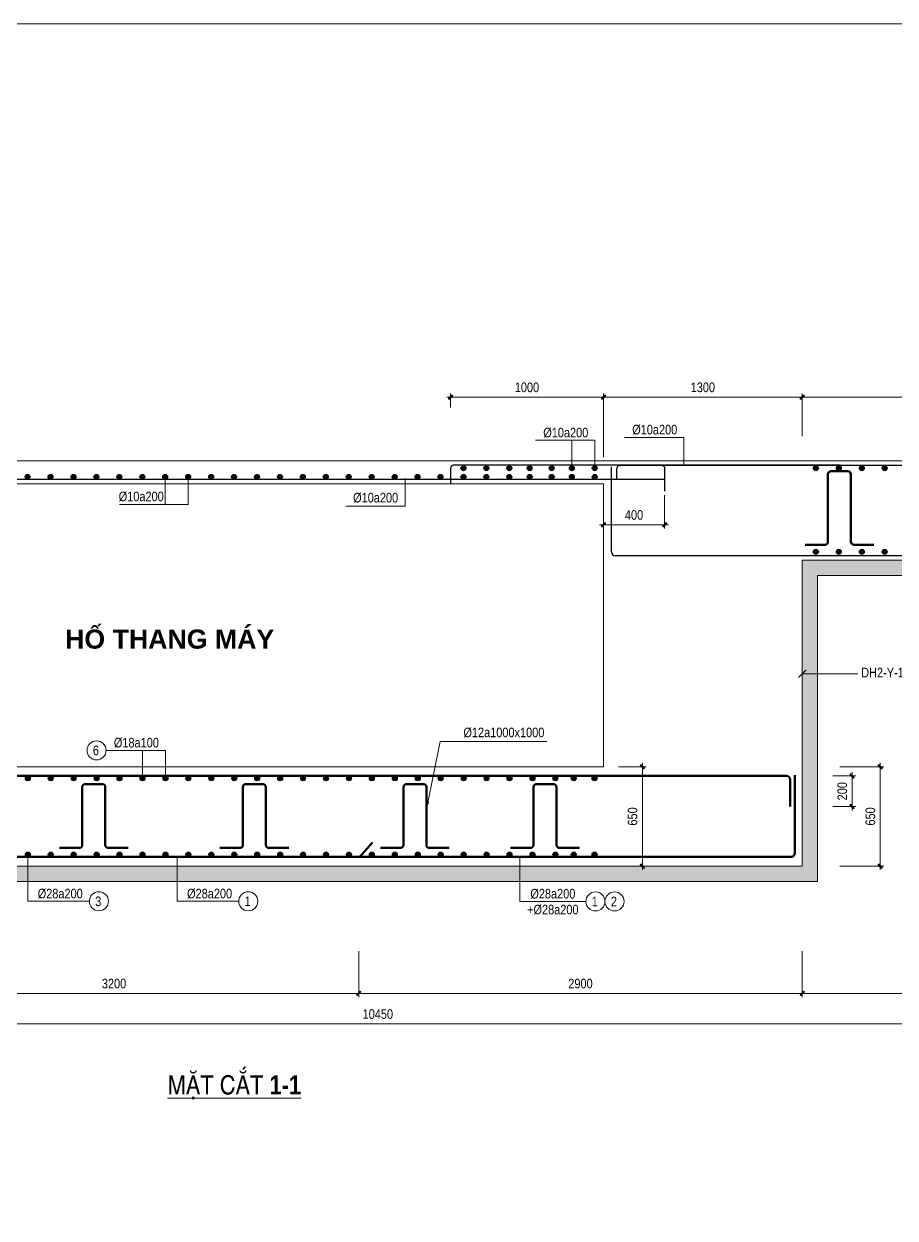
# Model space of a CAD drawing. Header units: millimetres. Extents: x 2356525 to 2927188, y -665534 to -417818.
# Drawn here: x 2584242 to 2589939, y -577080 to -569270 of the extents above; entities that cross this region are included whole.
import ezdxf
from ezdxf.enums import TextEntityAlignment as Align

# ---------------------------------------------------------------- set-up
doc = ezdxf.new("R2010")
doc.units = ezdxf.units.MM
doc.header["$LTSCALE"] = 200
doc.header["$MEASUREMENT"] = 0
doc.linetypes.add('HIDDEN', pattern=[0.375, 0.25, -0.125])
doc.layers.get('0').update_dxf_attribs({"lineweight": 9})
doc.layers.get('Defpoints').update_dxf_attribs({"color": 10, "lineweight": 0})
for name, color, linetype, lineweight in [('CTHEP', 50, 'Continuous', 50), ('DBAO', 90, 'Continuous', 13), ('DGIONG', 130, 'Continuous', 13), ('DMo', 9, 'HIDDEN', 9), ('HATCH', 154, 'Continuous', 9), ('KTH', 154, 'Continuous', 9), ('Start Thepsan lop duoi', 6, 'Continuous', 30), ('STICK', 1, 'Continuous', 9), ('TEXT', 7, 'Continuous', 15)]:
    doc.layers.add(name, color=color, linetype=linetype, lineweight=lineweight)
doc.styles.add('Arial - Bold', font='arialbd.ttf')
doc.styles.add('Star-HelCon', font='')
doc.styles.add('TTP-HelCon', font='')
doc.styles.add('VN', font='')
doc.styles.get('Star-HelCon').set_extended_font_data('VNI-Helve-Condense')
doc.styles.get('TTP-HelCon').set_extended_font_data('VNI-Helve-Condense')
doc.styles.get('VN').set_extended_font_data('VNI-Helve-Condense', bold=True)
doc.dimstyles.new('TTP-100', dxfattribs={"dimscale": 100, "dimtxt": 2.5, "dimasz": 1, "dimexe": 1, "dimexo": 0, "dimgap": 0.09, "dimtad": 0, "dimdec": 4, "dimrnd": 1, "dimdsep": 46, "dimtxsty": 'TTP-HelCon', "dimblk": 'Stick', "dimcen": 0.09, "dimdle": 1.5, "dimclrd": 256, "dimclre": 256, "dimclrt": 7, "dimadec": 0, "dimazin": 0, "dimtfac": 1, "dimtdec": 4, "dimtix": 1, "dimtmove": 0, "dimatfit": 3, "dimfxl": 1, "dimtvp": 1, "dimtolj": 1, "dimtzin": 0, "dimlwd": -1, "dimlwe": -1, "dimarcsym": 1})
doc.dimstyles.new('TTP-25', dxfattribs={"dimscale": 25, "dimtxt": 2.5, "dimasz": 1, "dimexe": 1, "dimexo": 1, "dimgap": 0.09, "dimtad": 0, "dimdec": 4, "dimrnd": 1, "dimzin": 9, "dimdsep": 46, "dimtxsty": 'TTP-HelCon', "dimblk": 'Stick', "dimcen": 0.09, "dimdle": 1.5, "dimclrd": 256, "dimclre": 256, "dimclrt": 7, "dimadec": 0, "dimazin": 0, "dimtfac": 1, "dimtdec": 4, "dimtmove": 0, "dimatfit": 3, "dimldrblk": 'ARCHTICK', "dimfxl": 1, "dimtvp": 1, "dimtolj": 1, "dimtzin": 0, "dimarcsym": 0})

# ---------------------------------------------------------------- blocks, each defined once
blk = doc.blocks.new('Stick')
at = {"layer": 'STICK'}
h = blk.add_hatch(color=256, dxfattribs=at)
edge = h.paths.add_edge_path()
edge.add_line((0.3, 0.5), (-0.5, -0.3))
edge.add_arc((-0.4, -0.4), 0.141, 135, 315)
edge.add_line((-0.3, -0.5), (0.5, 0.3))
edge.add_arc((0.4, 0.4), 0.141, 315, 495)
blk.add_line((1, 0), (-1, 0), dxfattribs=at)
blk.add_lwpolyline([(0.3, 0.5), (-0.5, -0.3, 1), (-0.3, -0.5), (0.5, 0.3, 1), (0.3, 0.5, 1)], format="xyb", dxfattribs=at)
blk = doc.blocks.new('*D748')
at = {"layer": 'Defpoints', "color": 0, "transparency": 16777216}
for p in [(7100.3, 966.9), (6100.2, 874.4), (7100.3, 550)]:
    blk.add_point(p, dxfattribs=at)
at = {"layer": 'KTH', "lineweight": -2, "transparency": 16777216}
for p, q in [((6100.2, 899.4), (6100.2, 991.9)), ((6125.2, 966.9), (7075.3, 966.9)), ((7100.3, 575), (7100.3, 991.9))]:
    blk.add_line(p, q, dxfattribs=at)
at = {"layer": 'KTH', "lineweight": -2, "transparency": 16777216, "xscale": 25, "yscale": 25, "zscale": 25, "rotation": 180}
blk.add_blockref('Stick', (6100.2, 966.9), dxfattribs=at)
at = {"layer": 'KTH', "lineweight": -2, "transparency": 16777216, "xscale": 25, "yscale": 25, "zscale": 25}
blk.add_blockref('Stick', (7100.3, 966.9), dxfattribs=at)
at = {"layer": 'KTH', "color": 7, "transparency": 16777216, "insert": (6600.2, 1030.8), "char_height": 62.5, "attachment_point": 5, "style": 'TTP-HelCon'}
blk.add_mtext('\\A1;1000', dxfattribs=at)
blk = doc.blocks.new('_ArchTick')
at = {"color": 0, "linetype": 'ByBlock', "const_width": 0.15}
blk.add_lwpolyline([(-0.5, -0.5), (0.5, 0.5)], dxfattribs=at)
blk = doc.blocks.new('*D749')
at = {"layer": 'Defpoints', "color": 0, "transparency": 16777216}
for p in [(400, -2509), (10850, -2509), (10850, -3131.5)]:
    blk.add_point(p, dxfattribs=at)
at = {"layer": 'KTH', "lineweight": -2, "transparency": 16777216}
for p, q in [((400, -2534), (400, -3156.5)), ((10850, -2534), (10850, -3156.5)), ((425, -3131.5), (10825, -3131.5))]:
    blk.add_line(p, q, dxfattribs=at)
at = {"layer": 'KTH', "lineweight": -2, "transparency": 16777216, "xscale": 25, "yscale": 25, "zscale": 25, "rotation": 180}
blk.add_blockref('Stick', (400, -3131.5), dxfattribs=at)
at = {"layer": 'KTH', "lineweight": -2, "transparency": 16777216, "xscale": 25, "yscale": 25, "zscale": 25}
blk.add_blockref('Stick', (10850, -3131.5), dxfattribs=at)
at = {"layer": 'KTH', "color": 7, "transparency": 16777216, "insert": (5625, -3067.7), "char_height": 62.5, "attachment_point": 5, "style": 'TTP-HelCon'}
blk.add_mtext('\\A1;10450', dxfattribs=at)
blk = doc.blocks.new('*D750')
at = {"layer": 'Defpoints', "color": 0, "transparency": 16777216}
for p in [(7172.8, -1450.1), (7354.8, -1450.1), (7172.8, -2100.1)]:
    blk.add_point(p, dxfattribs=at)
at = {"layer": 'KTH', "lineweight": -2, "transparency": 16777216}
for p, q in [((7197.8, -1450.1), (7379.8, -1450.1)), ((7354.8, -2075.1), (7354.8, -1475.1)), ((7197.8, -2100.1), (7379.8, -2100.1))]:
    blk.add_line(p, q, dxfattribs=at)
at = {"layer": 'KTH', "lineweight": -2, "transparency": 16777216, "xscale": 25, "yscale": 25, "zscale": 25}
for p, rotation in [((7354.8, -1450.1), 90), ((7354.8, -2100.1), 270)]:
    blk.add_blockref('Stick', p, dxfattribs=dict(at, rotation=rotation))
at = {"layer": 'KTH', "color": 7, "transparency": 16777216, "insert": (7291, -1775.1), "char_height": 62.5, "attachment_point": 5, "rotation": 90, "style": 'TTP-HelCon'}
blk.add_mtext('\\A1;650', dxfattribs=at)
blk = doc.blocks.new('*D757')
at = {"layer": 'Defpoints', "color": 0, "transparency": 16777216}
for p in [(7100.3, 399.9), (7500.3, 351.3), (7500.3, 132.3)]:
    blk.add_point(p, dxfattribs=at)
at = {"layer": 'KTH', "lineweight": -2, "transparency": 16777216}
for p, q in [((7100.3, 374.9), (7100.3, 107.3)), ((7500.3, 326.3), (7500.3, 107.3)), ((7125.3, 132.3), (7475.3, 132.3))]:
    blk.add_line(p, q, dxfattribs=at)
at = {"layer": 'KTH', "lineweight": -2, "transparency": 16777216, "xscale": 25, "yscale": 25, "zscale": 25, "rotation": 180}
blk.add_blockref('Stick', (7100.3, 132.3), dxfattribs=at)
at = {"layer": 'KTH', "lineweight": -2, "transparency": 16777216, "xscale": 25, "yscale": 25, "zscale": 25}
blk.add_blockref('Stick', (7500.3, 132.3), dxfattribs=at)
at = {"layer": 'KTH', "color": 7, "transparency": 16777216, "insert": (7300.3, 196.2), "char_height": 62.5, "attachment_point": 5, "style": 'TTP-HelCon'}
blk.add_mtext('\\A1;400', dxfattribs=at)
blk = doc.blocks.new('*D761')
at = {"layer": 'Defpoints', "color": 0, "transparency": 16777216}
for p in [(5500.2, -2631.9), (8400.3, -2631.9), (5500.2, -2932)]:
    blk.add_point(p, dxfattribs=at)
at = {"layer": 'KTH', "lineweight": -2, "transparency": 16777216}
for p, q in [((5500.2, -2656.9), (5500.2, -2957)), ((8400.3, -2656.9), (8400.3, -2957)), ((8375.3, -2932), (5525.2, -2932))]:
    blk.add_line(p, q, dxfattribs=at)
at = {"layer": 'KTH', "lineweight": -2, "transparency": 16777216, "xscale": 25, "yscale": 25, "zscale": 25, "rotation": 180}
blk.add_blockref('Stick', (5500.2, -2932), dxfattribs=at)
at = {"layer": 'KTH', "lineweight": -2, "transparency": 16777216, "xscale": 25, "yscale": 25, "zscale": 25}
blk.add_blockref('Stick', (8400.3, -2932), dxfattribs=at)
at = {"layer": 'KTH', "color": 7, "transparency": 16777216, "insert": (6950.2, -2868.2), "char_height": 62.5, "attachment_point": 5, "style": 'TTP-HelCon'}
blk.add_mtext('\\A1;2900', dxfattribs=at)
blk = doc.blocks.new('*D762')
at = {"layer": 'Defpoints', "color": 0, "transparency": 16777216}
for p in [(2300, -2631.9), (5500.2, -2631.9), (5500.2, -2932)]:
    blk.add_point(p, dxfattribs=at)
at = {"layer": 'KTH', "lineweight": -2, "transparency": 16777216}
for p, q in [((2300, -2656.9), (2300, -2957)), ((5500.2, -2656.9), (5500.2, -2957)), ((2325, -2932), (5475.2, -2932))]:
    blk.add_line(p, q, dxfattribs=at)
at = {"layer": 'KTH', "lineweight": -2, "transparency": 16777216, "xscale": 25, "yscale": 25, "zscale": 25, "rotation": 180}
blk.add_blockref('Stick', (2300, -2932), dxfattribs=at)
at = {"layer": 'KTH', "lineweight": -2, "transparency": 16777216, "xscale": 25, "yscale": 25, "zscale": 25}
blk.add_blockref('Stick', (5500.2, -2932), dxfattribs=at)
at = {"layer": 'KTH', "color": 7, "transparency": 16777216, "insert": (3900.1, -2868.2), "char_height": 62.5, "attachment_point": 5, "style": 'TTP-HelCon'}
blk.add_mtext('\\A1;3200', dxfattribs=at)
blk = doc.blocks.new('*D763')
at = {"layer": 'Defpoints', "color": 0, "transparency": 16777216}
for p in [(8575.8, -1510.1), (8726.1, -1510.1), (8575.8, -1710.1)]:
    blk.add_point(p, dxfattribs=at)
at = {"layer": 'KTH', "lineweight": -2, "transparency": 16777216}
for p, q in [((8600.8, -1510.1), (8751.1, -1510.1)), ((8726.1, -1685.1), (8726.1, -1535.1)), ((8600.8, -1710.1), (8751.1, -1710.1))]:
    blk.add_line(p, q, dxfattribs=at)
at = {"layer": 'KTH', "lineweight": -2, "transparency": 16777216, "xscale": 25, "yscale": 25, "zscale": 25}
for p, rotation in [((8726.1, -1510.1), 90), ((8726.1, -1710.1), 270)]:
    blk.add_blockref('Stick', p, dxfattribs=dict(at, rotation=rotation))
at = {"layer": 'KTH', "color": 7, "transparency": 16777216, "insert": (8662.3, -1610.1), "char_height": 62.5, "attachment_point": 5, "rotation": 90, "style": 'TTP-HelCon'}
blk.add_mtext('\\A1;200', dxfattribs=at)
blk = doc.blocks.new('*D764')
at = {"layer": 'Defpoints', "color": 0, "transparency": 16777216}
for p in [(10849.9, 966.9), (8400.2, 874.4), (10849.9, 874.5)]:
    blk.add_point(p, dxfattribs=at)
at = {"layer": 'KTH', "lineweight": -2, "transparency": 16777216}
for p, q in [((8400.2, 899.4), (8400.2, 991.9)), ((8425.2, 966.9), (10824.9, 966.9)), ((10849.9, 899.5), (10849.9, 991.9))]:
    blk.add_line(p, q, dxfattribs=at)
at = {"layer": 'KTH', "lineweight": -2, "transparency": 16777216, "xscale": 25, "yscale": 25, "zscale": 25, "rotation": 180}
blk.add_blockref('Stick', (8400.2, 966.9), dxfattribs=at)
at = {"layer": 'KTH', "lineweight": -2, "transparency": 16777216, "xscale": 25, "yscale": 25, "zscale": 25}
blk.add_blockref('Stick', (10849.9, 966.9), dxfattribs=at)
at = {"layer": 'KTH', "color": 7, "transparency": 16777216, "insert": (9625, 1030.8), "char_height": 62.5, "attachment_point": 5, "style": 'TTP-HelCon'}
blk.add_mtext('\\A1;2450', dxfattribs=at)
blk = doc.blocks.new('*D765')
at = {"layer": 'Defpoints', "color": 0, "transparency": 16777216}
for p in [(8400.3, -2631.9), (10150.3, -2631.9), (10150.3, -2932)]:
    blk.add_point(p, dxfattribs=at)
at = {"layer": 'KTH', "lineweight": -2, "transparency": 16777216}
for p, q in [((8400.3, -2656.9), (8400.3, -2957)), ((10150.3, -2656.9), (10150.3, -2957)), ((8425.3, -2932), (10125.3, -2932))]:
    blk.add_line(p, q, dxfattribs=at)
at = {"layer": 'KTH', "lineweight": -2, "transparency": 16777216, "xscale": 25, "yscale": 25, "zscale": 25, "rotation": 180}
blk.add_blockref('Stick', (8400.3, -2932), dxfattribs=at)
at = {"layer": 'KTH', "lineweight": -2, "transparency": 16777216, "xscale": 25, "yscale": 25, "zscale": 25}
blk.add_blockref('Stick', (10150.3, -2932), dxfattribs=at)
at = {"layer": 'KTH', "color": 7, "transparency": 16777216, "insert": (9275.3, -2868.2), "char_height": 62.5, "attachment_point": 5, "style": 'TTP-HelCon'}
blk.add_mtext('\\A1;1750', dxfattribs=at)
blk = doc.blocks.new('*D768')
at = {"layer": 'Defpoints', "color": 0, "transparency": 16777216}
for p in [(8620.5, -1450.1), (8620.5, -2100.1), (8909.8, -2100.1)]:
    blk.add_point(p, dxfattribs=at)
at = {"layer": 'KTH', "lineweight": -2, "transparency": 16777216}
for p, q in [((8645.5, -1450.1), (8934.8, -1450.1)), ((8909.8, -1475.1), (8909.8, -2075.1)), ((8645.5, -2100.1), (8934.8, -2100.1))]:
    blk.add_line(p, q, dxfattribs=at)
at = {"layer": 'KTH', "lineweight": -2, "transparency": 16777216, "xscale": 25, "yscale": 25, "zscale": 25}
for p, rotation in [((8909.8, -1450.1), 90), ((8909.8, -2100.1), 270)]:
    blk.add_blockref('Stick', p, dxfattribs=dict(at, rotation=rotation))
at = {"layer": 'KTH', "color": 7, "transparency": 16777216, "insert": (8845.9, -1775.1), "char_height": 62.5, "attachment_point": 5, "rotation": 90, "style": 'TTP-HelCon'}
blk.add_mtext('\\A1;650', dxfattribs=at)
blk = doc.blocks.new('*D769')
at = {"layer": 'Defpoints', "color": 0, "transparency": 16777216}
for p in [(8400.3, 966.9), (8400.3, 686.4), (7100.3, 550)]:
    blk.add_point(p, dxfattribs=at)
at = {"layer": 'KTH', "lineweight": -2, "transparency": 16777216}
for p, q in [((7100.3, 575), (7100.3, 991.9)), ((7125.3, 966.9), (8375.3, 966.9)), ((8400.3, 711.4), (8400.3, 991.9))]:
    blk.add_line(p, q, dxfattribs=at)
at = {"layer": 'KTH', "lineweight": -2, "transparency": 16777216, "xscale": 25, "yscale": 25, "zscale": 25, "rotation": 180}
blk.add_blockref('Stick', (7100.3, 966.9), dxfattribs=at)
at = {"layer": 'KTH', "lineweight": -2, "transparency": 16777216, "xscale": 25, "yscale": 25, "zscale": 25}
blk.add_blockref('Stick', (8400.3, 966.9), dxfattribs=at)
at = {"layer": 'KTH', "color": 7, "transparency": 16777216, "insert": (7750.3, 1030.8), "char_height": 62.5, "attachment_point": 5, "style": 'TTP-HelCon'}
blk.add_mtext('\\A1;1300', dxfattribs=at)
blk = doc.blocks.new('sdfsf')
at = {"layer": 'HATCH'}
h = blk.add_hatch(dxfattribs=at)
h.set_pattern_fill('AR-CONC', color=256, scale=25, style=0)
h.set_pattern_definition([(50, (-2580771.16, 571818.45), (179.315046, -15.688034), [18.75, -206.25]), (355, (-2580771.16, 571818.45), (-34.687833, 188.048033), [15, -165]), (100.4514, (-2580756.21, 571817.14), (144.627345, 172.359886), [15.935047, -175.285528]), (46.1842, (-2580771.16, 571868.45), (266.810262, -41.379754), [28.125, -309.375]), (96.6356, (-2580748.92, 571865), (233.665676, 243.529468), [23.902572, -262.92825]), (351.1842, (-2580771.16, 571868.45), (233.665486, 243.52965), [22.5, -247.5]), (21, (-2580746.16, 571855.95), (149.226763, -100.654723), [18.75, -206.25]), (326, (-2580746.16, 571855.95), (60.828833, 181.287511), [15, -165]), (71.4514, (-2580733.72, 571847.56), (210.055657, 80.632624), [15.935047, -175.285528]), (37.5, (-2580771.156, 571818.45), (3.0399638, 83.2234635), [0, -163, 0, -167.5, 0, -165.625]), (7.5, (-2580771.16, 571818.45), (65.7673844, 98.602928), [0, -95.5, 0, -159.25, 0, -63.125]), (327.5, (-2580826.906, 571818.45), (133.455609, -5.638718), [0, -62.5, 0, -195, 0, -258.75]), (317.5, (-2580851.91, 571818.45), (145.7965423, 25.0262456), [0, -81.25, 0, -129.5, 0, -183.75])])
h.paths.add_polyline_path([(0, -100.00041), (-828.10708, -100.00042), (-3000, -100.00035), (-3000, -0.00004), (-4121.23398, -0.00006), (-4121.23401, -100.00006), (-3100, -100.00005), (-3100, -200.00005), (-100, -200), (-100.12942, -2200.05537), (399.96076, -2200.02667), (399.95801, -2100.05537), (0, -2100.05537)])
h.paths.add_polyline_path([(2213.12694, -2100.05537), (699.95801, -2100.05537), (699.96076, -2200.00946), (2213.12694, -2199.92264)])
h.paths.add_polyline_path([(699.95801, -2100.05537), (399.95801, -2100.05537), (399.96076, -2200.02667), (699.96076, -2200.00946)])
h.paths.add_polyline_path([(3336.17807, -2100.05537), (2213.12694, -2100.05537), (2213.12694, -2199.92264), (3336.17807, -2199.8582)])
h.paths.add_polyline_path([(4313.07553, -2100.05537), (3336.17807, -2100.05537), (3336.17807, -2199.8582), (4313.07553, -2199.80215)])
h.paths.add_polyline_path([(6552.91136, -2100.05537), (4313.07553, -2100.05537), (4313.07553, -2199.80215), (6552.91136, -2199.67363)])
h.paths.add_polyline_path([(8500.27342, -200.00127), (9478.13738, -200.00126), (9478.13738, -100.00107), (8400.27342, -100.00127), (8400.27342, -2100.05537), (6552.91136, -2100.05537), (6552.91136, -2199.67363), (8500.39389, -2199.56188)])
h.paths.add_polyline_path([(10155.15599, -100.00094), (9478.13738, -100.00107), (9478.13738, -200.00126), (10050.27342, -200.00125), (10050.27342, -1449.97464), (10849.94652, -1449.97464), (10849.94429, -1349.97464), (10150.27342, -1349.97464)])
h.paths.add_polyline_path([(10949.91642, -100.00124), (11690.77343, -100.00123), (11910.03832, -100.00175), (11910.03855, -0.00061), (10850.27322, -0.00081), (10850.27342, -1349.97464), (10849.94429, -1349.97464), (10849.94652, -1449.97464), (10950.31101, -1449.97464)])
at = {"layer": 'Start Thepsan lop duoi'}
h = blk.add_hatch(color=256, dxfattribs=at)
h.dxf.hatch_style = 1
h.paths.add_polyline_path([(6200.68947, 501.88268, 1), (6168.85467, 501.88268, 1)])
h = blk.add_hatch(color=256, dxfattribs=at)
h.dxf.hatch_style = 1
h.paths.add_polyline_path([(6350.68947, 501.88268, 1), (6318.85467, 501.88268, 1)])
h = blk.add_hatch(color=256, dxfattribs=at)
h.dxf.hatch_style = 1
h.paths.add_polyline_path([(6500.68947, 501.88268, 1), (6468.85467, 501.88268, 1)])
h = blk.add_hatch(color=256, dxfattribs=at)
h.dxf.hatch_style = 1
h.paths.add_polyline_path([(6634.14872, 501.88268, 1), (6602.31392, 501.88268, 1)])
h = blk.add_hatch(color=256, dxfattribs=at)
h.dxf.hatch_style = 1
h.paths.add_polyline_path([(6777.94904, 501.88268, 1), (6746.11424, 501.88268, 1)])
h = blk.add_hatch(color=256, dxfattribs=at)
h.dxf.hatch_style = 1
h.paths.add_polyline_path([(6909.33347, 501.88268, 1), (6877.49867, 501.88268, 1)])
h = blk.add_hatch(color=256, dxfattribs=at)
h.dxf.hatch_style = 1
h.paths.add_polyline_path([(7059.33347, 501.88268, 1), (7027.49867, 501.88268, 1)])
h = blk.add_hatch(color=256, dxfattribs=at)
h.dxf.hatch_style = 1
h.paths.add_polyline_path([(8505.51597, 501.88268, 1), (8473.68117, 501.88268, 1)])
h = blk.add_hatch(color=256, dxfattribs=at)
h.dxf.hatch_style = 1
h.paths.add_polyline_path([(8655.51597, 501.88268, 1), (8623.68117, 501.88268, 1)])
h = blk.add_hatch(color=256, dxfattribs=at)
h.dxf.hatch_style = 1
h.paths.add_polyline_path([(8805.51597, 501.88268, 1), (8773.68117, 501.88268, 1)])
h = blk.add_hatch(color=256, dxfattribs=at)
h.dxf.hatch_style = 1
h.paths.add_polyline_path([(8955.51597, 501.88268, 1), (8923.68117, 501.88268, 1)])
h = blk.add_hatch(color=256, dxfattribs=at)
h.dxf.hatch_style = 1
h.paths.add_polyline_path([(3350.68947, 445.86432, 1), (3318.85467, 445.86432, 1)])
h = blk.add_hatch(color=256, dxfattribs=at)
h.dxf.hatch_style = 1
h.paths.add_polyline_path([(3500.68947, 445.86432, 1), (3468.85467, 445.86432, 1)])
h = blk.add_hatch(color=256, dxfattribs=at)
h.dxf.hatch_style = 1
h.paths.add_polyline_path([(3650.68947, 445.86432, 1), (3618.85467, 445.86432, 1)])
h = blk.add_hatch(color=256, dxfattribs=at)
h.dxf.hatch_style = 1
h.paths.add_polyline_path([(3800.68947, 445.86432, 1), (3768.85467, 445.86432, 1)])
h = blk.add_hatch(color=256, dxfattribs=at)
h.dxf.hatch_style = 1
h.paths.add_polyline_path([(3950.68947, 445.86432, 1), (3918.85467, 445.86432, 1)])
h = blk.add_hatch(color=256, dxfattribs=at)
h.dxf.hatch_style = 1
h.paths.add_polyline_path([(4100.68947, 445.86432, 1), (4068.85467, 445.86432, 1)])
h = blk.add_hatch(color=256, dxfattribs=at)
h.dxf.hatch_style = 1
h.paths.add_polyline_path([(4250.68947, 445.86432, 1), (4218.85467, 445.86432, 1)])
h = blk.add_hatch(color=256, dxfattribs=at)
h.dxf.hatch_style = 1
h.paths.add_polyline_path([(4400.68947, 445.86432, 1), (4368.85467, 445.86432, 1)])
h = blk.add_hatch(color=256, dxfattribs=at)
h.dxf.hatch_style = 1
h.paths.add_polyline_path([(4550.68947, 445.86432, 1), (4518.85467, 445.86432, 1)])
h = blk.add_hatch(color=256, dxfattribs=at)
h.dxf.hatch_style = 1
h.paths.add_polyline_path([(4700.68947, 445.86432, 1), (4668.85467, 445.86432, 1)])
h = blk.add_hatch(color=256, dxfattribs=at)
h.dxf.hatch_style = 1
h.paths.add_polyline_path([(4850.68947, 445.86432, 1), (4818.85467, 445.86432, 1)])
h = blk.add_hatch(color=256, dxfattribs=at)
h.dxf.hatch_style = 1
h.paths.add_polyline_path([(5000.68947, 445.86432, 1), (4968.85467, 445.86432, 1)])
h = blk.add_hatch(color=256, dxfattribs=at)
h.dxf.hatch_style = 1
h.paths.add_polyline_path([(5150.68947, 445.86432, 1), (5118.85467, 445.86432, 1)])
h = blk.add_hatch(color=256, dxfattribs=at)
h.dxf.hatch_style = 1
h.paths.add_polyline_path([(5300.68947, 445.86432, 1), (5268.85467, 445.86432, 1)])
h = blk.add_hatch(color=256, dxfattribs=at)
h.dxf.hatch_style = 1
h.paths.add_polyline_path([(5450.68947, 445.86432, 1), (5418.85467, 445.86432, 1)])
h = blk.add_hatch(color=256, dxfattribs=at)
h.dxf.hatch_style = 1
h.paths.add_polyline_path([(5600.68947, 445.86432, 1), (5568.85467, 445.86432, 1)])
h = blk.add_hatch(color=256, dxfattribs=at)
h.dxf.hatch_style = 1
h.paths.add_polyline_path([(5750.68947, 445.86432, 1), (5718.85467, 445.86432, 1)])
h = blk.add_hatch(color=256, dxfattribs=at)
h.dxf.hatch_style = 1
h.paths.add_polyline_path([(5900.68947, 445.86432, 1), (5868.85467, 445.86432, 1)])
h = blk.add_hatch(color=256, dxfattribs=at)
h.dxf.hatch_style = 1
h.paths.add_polyline_path([(6050.68947, 445.86432, 1), (6018.85467, 445.86432, 1)])
h = blk.add_hatch(color=256, dxfattribs=at)
h.dxf.hatch_style = 1
h.paths.add_polyline_path([(6200.68947, 445.86432, 1), (6168.85467, 445.86432, 1)])
h = blk.add_hatch(color=256, dxfattribs=at)
h.dxf.hatch_style = 1
h.paths.add_polyline_path([(6350.68947, 445.86432, 1), (6318.85467, 445.86432, 1)])
h = blk.add_hatch(color=256, dxfattribs=at)
h.dxf.hatch_style = 1
h.paths.add_polyline_path([(6500.68947, 445.86432, 1), (6468.85467, 445.86432, 1)])
h = blk.add_hatch(color=256, dxfattribs=at)
h.dxf.hatch_style = 1
h.paths.add_polyline_path([(6634.14872, 445.86432, 1), (6602.31392, 445.86432, 1)])
h = blk.add_hatch(color=256, dxfattribs=at)
h.dxf.hatch_style = 1
h.paths.add_polyline_path([(6777.94904, 445.86432, 1), (6746.11424, 445.86432, 1)])
h = blk.add_hatch(color=256, dxfattribs=at)
h.dxf.hatch_style = 1
h.paths.add_polyline_path([(6909.33347, 445.86432, 1), (6877.49867, 445.86432, 1)])
h = blk.add_hatch(color=256, dxfattribs=at)
h.dxf.hatch_style = 1
h.paths.add_polyline_path([(7059.33347, 445.86432, 1), (7027.49867, 445.86432, 1)])
h = blk.add_hatch(color=256, dxfattribs=at)
h.dxf.hatch_style = 1
h.paths.add_polyline_path([(8505.51597, -44.28554, 1), (8473.68117, -44.28554, 1)])
h = blk.add_hatch(color=256, dxfattribs=at)
h.dxf.hatch_style = 1
h.paths.add_polyline_path([(8655.51597, -44.28554, 1), (8623.68117, -44.28554, 1)])
h = blk.add_hatch(color=256, dxfattribs=at)
h.dxf.hatch_style = 1
h.paths.add_polyline_path([(8805.51597, -44.28554, 1), (8773.68117, -44.28554, 1)])
h = blk.add_hatch(color=256, dxfattribs=at)
h.dxf.hatch_style = 1
h.paths.add_polyline_path([(8955.51597, -44.28554, 1), (8923.68117, -44.28554, 1)])
h = blk.add_hatch(color=256, dxfattribs=at)
h.dxf.hatch_style = 1
h.paths.add_polyline_path([(3352.09547, -1525.97092, 1), (3320.26067, -1525.97092, 1)])
h = blk.add_hatch(color=256, dxfattribs=at)
h.dxf.hatch_style = 1
h.paths.add_polyline_path([(3502.09547, -1525.97092, 1), (3470.26067, -1525.97092, 1)])
h = blk.add_hatch(color=256, dxfattribs=at)
h.dxf.hatch_style = 1
h.paths.add_polyline_path([(3652.09547, -1525.97092, 1), (3620.26067, -1525.97092, 1)])
h = blk.add_hatch(color=256, dxfattribs=at)
h.dxf.hatch_style = 1
h.paths.add_polyline_path([(3802.09547, -1525.97092, 1), (3770.26067, -1525.97092, 1)])
h = blk.add_hatch(color=256, dxfattribs=at)
h.dxf.hatch_style = 1
h.paths.add_polyline_path([(3952.09547, -1525.97092, 1), (3920.26067, -1525.97092, 1)])
h = blk.add_hatch(color=256, dxfattribs=at)
h.dxf.hatch_style = 1
h.paths.add_polyline_path([(4102.09547, -1525.97092, 1), (4070.26067, -1525.97092, 1)])
h = blk.add_hatch(color=256, dxfattribs=at)
h.dxf.hatch_style = 1
h.paths.add_polyline_path([(4252.09547, -1525.97092, 1), (4220.26067, -1525.97092, 1)])
h = blk.add_hatch(color=256, dxfattribs=at)
h.dxf.hatch_style = 1
h.paths.add_polyline_path([(4402.09547, -1525.97092, 1), (4370.26067, -1525.97092, 1)])
h = blk.add_hatch(color=256, dxfattribs=at)
h.dxf.hatch_style = 1
h.paths.add_polyline_path([(4552.09547, -1525.97092, 1), (4520.26067, -1525.97092, 1)])
h = blk.add_hatch(color=256, dxfattribs=at)
h.dxf.hatch_style = 1
h.paths.add_polyline_path([(4702.09547, -1525.97092, 1), (4670.26067, -1525.97092, 1)])
h = blk.add_hatch(color=256, dxfattribs=at)
h.dxf.hatch_style = 1
h.paths.add_polyline_path([(4852.09547, -1525.97092, 1), (4820.26067, -1525.97092, 1)])
h = blk.add_hatch(color=256, dxfattribs=at)
h.dxf.hatch_style = 1
h.paths.add_polyline_path([(5002.09547, -1525.97092, 1), (4970.26067, -1525.97092, 1)])
h = blk.add_hatch(color=256, dxfattribs=at)
h.dxf.hatch_style = 1
h.paths.add_polyline_path([(5152.09547, -1525.97092, 1), (5120.26067, -1525.97092, 1)])
h = blk.add_hatch(color=256, dxfattribs=at)
h.dxf.hatch_style = 1
h.paths.add_polyline_path([(5302.09547, -1525.97092, 1), (5270.26067, -1525.97092, 1)])
h = blk.add_hatch(color=256, dxfattribs=at)
h.dxf.hatch_style = 1
h.paths.add_polyline_path([(5452.09547, -1525.97092, 1), (5420.26067, -1525.97092, 1)])
h = blk.add_hatch(color=256, dxfattribs=at)
h.dxf.hatch_style = 1
h.paths.add_polyline_path([(5602.09547, -1525.97092, 1), (5570.26067, -1525.97092, 1)])
h = blk.add_hatch(color=256, dxfattribs=at)
h.dxf.hatch_style = 1
h.paths.add_polyline_path([(5752.09547, -1525.97092, 1), (5720.26067, -1525.97092, 1)])
h = blk.add_hatch(color=256, dxfattribs=at)
h.dxf.hatch_style = 1
h.paths.add_polyline_path([(5902.09547, -1525.97092, 1), (5870.26067, -1525.97092, 1)])
h = blk.add_hatch(color=256, dxfattribs=at)
h.dxf.hatch_style = 1
h.paths.add_polyline_path([(6052.09547, -1525.97092, 1), (6020.26067, -1525.97092, 1)])
h = blk.add_hatch(color=256, dxfattribs=at)
h.dxf.hatch_style = 1
h.paths.add_polyline_path([(6202.09547, -1525.97092, 1), (6170.26067, -1525.97092, 1)])
h = blk.add_hatch(color=256, dxfattribs=at)
h.dxf.hatch_style = 1
h.paths.add_polyline_path([(6352.09547, -1525.97092, 1), (6320.26067, -1525.97092, 1)])
h = blk.add_hatch(color=256, dxfattribs=at)
h.dxf.hatch_style = 1
h.paths.add_polyline_path([(6502.09547, -1525.97092, 1), (6470.26067, -1525.97092, 1)])
h = blk.add_hatch(color=256, dxfattribs=at)
h.dxf.hatch_style = 1
h.paths.add_polyline_path([(6652.09547, -1525.97092, 1), (6620.26067, -1525.97092, 1)])
h = blk.add_hatch(color=256, dxfattribs=at)
h.dxf.hatch_style = 1
h.paths.add_polyline_path([(6802.09547, -1525.97092, 1), (6770.26067, -1525.97092, 1)])
h = blk.add_hatch(color=256, dxfattribs=at)
h.dxf.hatch_style = 1
h.paths.add_polyline_path([(6922.07249, -1525.97092, 1), (6890.23769, -1525.97092, 1)])
h = blk.add_hatch(color=256, dxfattribs=at)
h.dxf.hatch_style = 1
h.paths.add_polyline_path([(7058.21, -1525.97092, 1), (7026.3752, -1525.97092, 1)])
h = blk.add_hatch(color=256, dxfattribs=at)
h.dxf.hatch_style = 1
h.paths.add_polyline_path([(3352.09547, -2024.13859, 1), (3320.26067, -2024.13859, 1)])
h = blk.add_hatch(color=256, dxfattribs=at)
h.dxf.hatch_style = 1
h.paths.add_polyline_path([(3502.09547, -2024.13859, 1), (3470.26067, -2024.13859, 1)])
h = blk.add_hatch(color=256, dxfattribs=at)
h.dxf.hatch_style = 1
h.paths.add_polyline_path([(3652.09547, -2024.13859, 1), (3620.26067, -2024.13859, 1)])
h = blk.add_hatch(color=256, dxfattribs=at)
h.dxf.hatch_style = 1
h.paths.add_polyline_path([(3802.09547, -2024.13859, 1), (3770.26067, -2024.13859, 1)])
h = blk.add_hatch(color=256, dxfattribs=at)
h.dxf.hatch_style = 1
h.paths.add_polyline_path([(3952.09547, -2024.13859, 1), (3920.26067, -2024.13859, 1)])
h = blk.add_hatch(color=256, dxfattribs=at)
h.dxf.hatch_style = 1
h.paths.add_polyline_path([(4102.09547, -2024.13859, 1), (4070.26067, -2024.13859, 1)])
h = blk.add_hatch(color=256, dxfattribs=at)
h.dxf.hatch_style = 1
h.paths.add_polyline_path([(4252.09547, -2024.13859, 1), (4220.26067, -2024.13859, 1)])
h = blk.add_hatch(color=256, dxfattribs=at)
h.dxf.hatch_style = 1
h.paths.add_polyline_path([(4402.09547, -2024.13859, 1), (4370.26067, -2024.13859, 1)])
h = blk.add_hatch(color=256, dxfattribs=at)
h.dxf.hatch_style = 1
h.paths.add_polyline_path([(4552.09547, -2024.13859, 1), (4520.26067, -2024.13859, 1)])
h = blk.add_hatch(color=256, dxfattribs=at)
h.dxf.hatch_style = 1
h.paths.add_polyline_path([(4702.09547, -2024.13859, 1), (4670.26067, -2024.13859, 1)])
h = blk.add_hatch(color=256, dxfattribs=at)
h.dxf.hatch_style = 1
h.paths.add_polyline_path([(4852.09547, -2024.13859, 1), (4820.26067, -2024.13859, 1)])
h = blk.add_hatch(color=256, dxfattribs=at)
h.dxf.hatch_style = 1
h.paths.add_polyline_path([(5002.09547, -2024.13859, 1), (4970.26067, -2024.13859, 1)])
h = blk.add_hatch(color=256, dxfattribs=at)
h.dxf.hatch_style = 1
h.paths.add_polyline_path([(5152.09547, -2024.13859, 1), (5120.26067, -2024.13859, 1)])
h = blk.add_hatch(color=256, dxfattribs=at)
h.dxf.hatch_style = 1
h.paths.add_polyline_path([(5302.09547, -2024.13859, 1), (5270.26067, -2024.13859, 1)])
h = blk.add_hatch(color=256, dxfattribs=at)
h.dxf.hatch_style = 1
h.paths.add_polyline_path([(5452.09547, -2024.13859, 1), (5420.26067, -2024.13859, 1)])
h = blk.add_hatch(color=256, dxfattribs=at)
h.dxf.hatch_style = 1
h.paths.add_polyline_path([(5602.09547, -2024.13859, 1), (5570.26067, -2024.13859, 1)])
h = blk.add_hatch(color=256, dxfattribs=at)
h.dxf.hatch_style = 1
h.paths.add_polyline_path([(5752.09547, -2024.13859, 1), (5720.26067, -2024.13859, 1)])
h = blk.add_hatch(color=256, dxfattribs=at)
h.dxf.hatch_style = 1
h.paths.add_polyline_path([(5902.09547, -2024.13859, 1), (5870.26067, -2024.13859, 1)])
h = blk.add_hatch(color=256, dxfattribs=at)
h.dxf.hatch_style = 1
h.paths.add_polyline_path([(6052.09547, -2024.13859, 1), (6020.26067, -2024.13859, 1)])
h = blk.add_hatch(color=256, dxfattribs=at)
h.dxf.hatch_style = 1
h.paths.add_polyline_path([(6202.09547, -2024.13859, 1), (6170.26067, -2024.13859, 1)])
h = blk.add_hatch(color=256, dxfattribs=at)
h.dxf.hatch_style = 1
h.paths.add_polyline_path([(6352.09547, -2024.13859, 1), (6320.26067, -2024.13859, 1)])
h = blk.add_hatch(color=256, dxfattribs=at)
h.dxf.hatch_style = 1
h.paths.add_polyline_path([(6502.09547, -2024.13859, 1), (6470.26067, -2024.13859, 1)])
h = blk.add_hatch(color=256, dxfattribs=at)
h.dxf.hatch_style = 1
h.paths.add_polyline_path([(6652.09547, -2024.13859, 1), (6620.26067, -2024.13859, 1)])
h = blk.add_hatch(color=256, dxfattribs=at)
h.dxf.hatch_style = 1
h.paths.add_polyline_path([(6802.09547, -2024.13859, 1), (6770.26067, -2024.13859, 1)])
h = blk.add_hatch(color=256, dxfattribs=at)
h.dxf.hatch_style = 1
h.paths.add_polyline_path([(6922.07249, -2024.13859, 1), (6890.23769, -2024.13859, 1)])
h = blk.add_hatch(color=256, dxfattribs=at)
h.dxf.hatch_style = 1
h.paths.add_polyline_path([(7058.21001, -2024.13859, 1), (7026.37521, -2024.13859, 1)])
at = {"layer": 'CTHEP'}
blk.add_line((5503.46407, -2044.27399), (5590.35022, -1945.08995), dxfattribs=at)
for points in [[(8418.57293, 1.44248), (8548.4036, 1.44248, 0.4142135624), (8568.4036, 21.44248), (8568.4036, 463.15083, -0.4142135624), (8588.4036, 483.15083), (8698.4036, 483.15083, -0.4142135624), (8718.4036, 463.15083), (8718.4036, 21.44248, 0.4142135624), (8738.4036, 1.44248), (8868.22548, 1.44248)], [(3542.85467, -1980.76292), (3672.68534, -1980.76292, 0.4142135624), (3692.68534, -1960.76292), (3692.68534, -1583.18257, -0.4142135624), (3712.68534, -1563.18257), (3822.68534, -1563.18257, -0.4142135624), (3842.68534, -1583.18257), (3842.68534, -1960.76292, 0.4142135624), (3862.68534, -1980.76292), (3992.50722, -1980.76292)], [(4592.85467, -1980.76292), (4722.68534, -1980.76292, 0.4142135624), (4742.68534, -1960.76292), (4742.68534, -1583.18257, -0.4142135624), (4762.68534, -1563.18257), (4872.68534, -1563.18257, -0.4142135624), (4892.68534, -1583.18257), (4892.68534, -1960.76292, 0.4142135624), (4912.68534, -1980.76292), (5042.50722, -1980.76292)], [(5642.85467, -1980.76292), (5772.68534, -1980.76292, 0.4142135624), (5792.68534, -1960.76292), (5792.68534, -1583.18257, -0.4142135624), (5812.68534, -1563.18257), (5922.68534, -1563.18257, -0.4142135624), (5942.68534, -1583.18257), (5942.68534, -1960.76292, 0.4142135624), (5962.68534, -1980.76292), (6092.50722, -1980.76292)], [(6493.14153, -1980.76292), (6622.9722, -1980.76292, 0.4142135624), (6642.9722, -1960.76292), (6642.9722, -1583.18257, -0.4142135624), (6662.9722, -1563.18257), (6772.9722, -1563.18257, -0.4142135624), (6792.9722, -1583.18257), (6792.9722, -1960.76292, 0.4142135624), (6812.9722, -1980.76292), (6942.79408, -1980.76292)]]:
    blk.add_lwpolyline(points, format="xyb", dxfattribs=at)
at = {"layer": 'CTHEP', "ltscale": 1000}
for points in [[(48.98207, -1492.86045), (48.98207, -2015.05599, 0.4142135651), (73.98207, -2040.05599), (8326.32841, -2040.05592, 0.4142135597), (8351.32841, -2015.05592), (8351.32841, -1504.48643)], [(99.99075, -1710.05351), (99.99075, -1535.05351, -0.4142135651), (124.99075, -1510.05351), (8296.72775, -1510.05358, -0.4142135597), (8321.72775, -1535.05358), (8321.72775, -1710.05359)]]:
    blk.add_lwpolyline(points, format="xyb", dxfattribs=at)
at = {"layer": 'CTHEP', "const_width": 12.5}
for points in [[(3778.36464, -2025.01566, 1), (3790.86464, -2025.01566, 1)], [(4378.36464, -2025.01566, 1), (4390.86464, -2025.01566, 1)], [(4828.36464, -2025.01566, 1), (4840.86464, -2025.01566, 1)], [(5278.36464, -2025.01566, 1), (5290.86464, -2025.01566, 1)], [(5878.36464, -2025.01566, 1), (5890.86464, -2025.01566, 1)], [(6478.36464, -2025.01566, 1), (6490.86464, -2025.01566, 1)], [(7034.47917, -2025.01566, 1), (7046.97917, -2025.01566, 1)]]:
    blk.add_lwpolyline(points, format="xyb", close=True, dxfattribs=at)
at = {"layer": 'DBAO'}
for p, q in [((-259.03626, 550.03104), (11910.03985, 550.0244)), ((10155.15599, -100.00094), (8400.27342, -100.00127)), ((8400.27342, -100.00127), (8400.27342, -2100.05537)), ((8500.27342, -200.00127), (10050.27342, -200.00125)), ((8500.39392, -2200.05537), (8500.27342, -200.00127)), ((0, -2100.05537), (8400.27342, -2100.05537)), ((-100.12942, -2200.05537), (8500.39389, -2199.56188)), ((7600.14527, -2200.05537), (8500.39392, -2200.05537))]:
    blk.add_line(p, q, dxfattribs=at)
blk.add_lwpolyline([(700.27475, 399.94649), (700.27475, -1450.05351), (7100.27342, -1450.05351), (7100.27342, 399.94649), (700.27475, 399.94649)], dxfattribs=at)
at = {"layer": 'DGIONG'}
for points in [[(7625.84089, 521.18674), (7625.84089, 704.0413), (7323.51388, 704.0413), (7237.92088, 704.0413)], [(4383.73638, 448.35308), (4383.73638, 265.49852), (4081.40937, 265.49852), (3935.45562, 265.49852)], [(4233.73638, 448.35308), (4233.73638, 265.49852), (3935.45562, 265.49852), (3935.45562, 265.49852)], [(4236.17807, -1525.97092), (4236.17807, -1343.11636), (3933.85106, -1343.11636), (3848.25806, -1343.11636)], [(4086.17807, -1525.97092), (4086.17807, -1343.11636), (3848.25806, -1343.11636), (3848.25806, -1343.11636)], [(3336.17807, -2024.13859), (3336.17808, -2329.93686), (3652.93057, -2329.93685), (3738.52358, -2329.93685)], [(4313.07553, -2040.05595), (4313.07553, -2329.93686), (4629.82803, -2329.93685), (4715.42103, -2329.93685)], [(6552.91136, -2040.05593), (6552.91136, -2330.8139), (6709.69961, -2330.8139), (6985.47727, -2330.8139)]]:
    blk.add_lwpolyline(points, dxfattribs=at)
at = {"layer": 'DGIONG', "elevation": 0}
for points in [[(7044.00159, 501.82033), (7044.00159, 684.67489), (6741.67458, 684.67488), (6656.08158, 684.67488)], [(6894.00159, 501.82033), (6894.00159, 684.67489), (6656.08158, 684.67488), (6656.08158, 684.67488)], [(5803.27958, 437.50104), (5803.27958, 254.64648), (5500.95257, 254.64649), (5415.35957, 254.64649)]]:
    blk.add_lwpolyline(points, dxfattribs=at)
at = {"layer": 'DGIONG'}
for centre in [(3785.75806, -1343.11636), (3801.02358, -2329.93685), (4777.92103, -2329.93685), (7047.97727, -2330.8139), (7172.97727, -2330.8139)]:
    blk.add_circle(centre, 62.5, dxfattribs=at)
at = {"layer": 'Start Thepsan lop duoi'}
for p, q in [((7153.09865, -45.07025), (7153.09865, 510.39599)), ((10155.15599, -70.07025), (7178.09865, -70.07025))]:
    blk.add_line(p, q, dxfattribs=at)
at = {"layer": 'Start Thepsan lop duoi', "elevation": 0}
blk.add_lwpolyline([(8647.7666, 521.2491), (6120.17919, 521.2491, 0.4142135624), (6100.17919, 501.2491), (6100.17919, 401.2491)], format="xyb", dxfattribs=at)
at = {"layer": 'Start Thepsan lop duoi'}
for points in [[(11910.03978, 521.04816), (7210.3086, 521.05925, 0.4142135621), (7185.3086, 496.05925), (7185.3086, 429.94626)], [(7480.27469, 521.30252), (7480.27469, 521.30252, -0.4142135624), (7500.27469, 501.30252), (7500.27469, 351.30252)]]:
    blk.add_lwpolyline(points, format="xyb", dxfattribs=at)
blk.add_lwpolyline([(297.1402, 429.94626), (7500.27469, 429.94626)], dxfattribs=at)
for centre in [(6184.77207, 501.88268), (6334.77207, 501.88268), (6484.77207, 501.88268), (6618.23132, 501.88268), (6762.03164, 501.88268), (6893.41607, 501.88268), (7043.41607, 501.88268), (8489.59857, 501.88268), (8639.59857, 501.88268), (8789.59857, 501.88268), (8939.59857, 501.88268), (3334.77207, 445.86432), (3484.77207, 445.86432), (3634.77207, 445.86432), (3784.77207, 445.86432), (3934.77207, 445.86432), (4084.77207, 445.86432), (4234.77207, 445.86432), (4384.77207, 445.86432), (4534.77207, 445.86432), (4684.77207, 445.86432), (4834.77207, 445.86432), (4984.77207, 445.86432), (5134.77207, 445.86432), (5284.77207, 445.86432), (5434.77207, 445.86432), (5584.77207, 445.86432), (5734.77207, 445.86432), (5884.77207, 445.86432), (6034.77207, 445.86432), (6184.77207, 445.86432), (6334.77207, 445.86432), (6484.77207, 445.86432), (6618.23132, 445.86432), (6762.03164, 445.86432), (6893.41607, 445.86432), (7043.41607, 445.86432), (8489.59857, -44.28554), (8639.59857, -44.28554), (8789.59857, -44.28554), (8939.59857, -44.28554), (3336.17807, -1525.97092), (3486.17807, -1525.97092), (3636.17807, -1525.97092), (3786.17807, -1525.97092), (3936.17807, -1525.97092), (4086.17807, -1525.97092), (4236.17807, -1525.97092), (4386.17807, -1525.97092), (4536.17807, -1525.97092), (4686.17807, -1525.97092), (4836.17807, -1525.97092), (4986.17807, -1525.97092), (5136.17807, -1525.97092), (5286.17807, -1525.97092), (5436.17807, -1525.97092), (5586.17807, -1525.97092), (5736.17807, -1525.97092), (5886.17807, -1525.97092), (6036.17807, -1525.97092), (6186.17807, -1525.97092), (6336.17807, -1525.97092), (6486.17807, -1525.97092), (6636.17807, -1525.97092), (6786.17807, -1525.97092), (6906.15509, -1525.97092), (7042.2926, -1525.97092), (3336.17807, -2024.13859), (3486.17807, -2024.13859), (3636.17807, -2024.13859), (3786.17807, -2024.13859), (3936.17807, -2024.13859), (4086.17807, -2024.13859), (4236.17807, -2024.13859), (4386.17807, -2024.13859), (4536.17807, -2024.13859), (4686.17807, -2024.13859), (4836.17807, -2024.13859), (4986.17807, -2024.13859), (5136.17807, -2024.13859), (5286.17807, -2024.13859), (5436.17807, -2024.13859), (5586.17807, -2024.13859), (5736.17807, -2024.13859), (5886.17807, -2024.13859), (6036.17807, -2024.13859), (6186.17807, -2024.13859), (6336.17807, -2024.13859), (6486.17807, -2024.13859), (6636.17807, -2024.13859), (6786.17807, -2024.13859), (6906.15509, -2024.13859), (7042.29261, -2024.13859)]:
    blk.add_circle(centre, 15.9174, dxfattribs=at)
blk.add_arc((7178.09865, -45.07025), 25, 180, 270, dxfattribs=at)
at = {"layer": 'TEXT', "style": 'TTP-HelCon'}
for s, p in [('Þ10a200', (7435.80629, 723.45154)), ('Þ10a200', (6853.96699, 704.08513, 0)), ('Þ10a200', (4077.83137, 286.51073)), ('Þ10a200', (5610.65723, 278.56744)), ('Þ18a100', (4046.14347, -1323.70612)), ('Þ28a200', (3548.05483, -2310.52661)), ('Þ28a200', (4524.95228, -2310.52661)), ('Þ28a200', (6769.2724, -2311.40365)), ('+Þ28a200', (6769.2724, -2415.36518))]:
    blk.add_text(s, height=62.5, rotation=0.00000019, dxfattribs=at).set_placement(p, align=Align.CENTER)
at = {"layer": 'TEXT'}
for s, height, style, p in [('HỐ THANG MÁY', 125, 'Arial - Bold', (4263.83374, -677.57339)), ('DH2-Y-11(1300x2650)', 62.5, 'TTP-HelCon', (9145.95631, -865.20232)), ('%%UMAËT CAÉT 1-1', 125, 'VN', (4687.12064, -3592.72691))]:
    blk.add_text(s, height=height, dxfattribs=dict(at, style=style)).set_placement(p, align=Align.CENTER)
at = {"layer": 'TEXT', "style": 'Star-HelCon'}
for s, p in [('Þ12a1000x1000', (6449.2703, -1225.44934)), ('6', (3781.59139, -1343.11636)), ('3', (3796.85691, -2329.93685)), ('1', (4773.75437, -2329.93685)), ('1', (7043.81061, -2330.8139)), ('2', (7168.81061, -2330.8139))]:
    blk.add_text(s, height=62.5, dxfattribs=at).set_placement(p, align=Align.MIDDLE)
at = {"layer": 'KTH'}
for base, p1, p2, picture, middle in [((7100.2735, 966.924), (6100.17919, 874.43335), (7100.2735, 550.02703), '*D748', (6600.22635, 1030.75733)), ((8400.27471, 966.924), (7100.2735, 550.02703), (8400.27471, 686.41984), '*D769', (7750.27411, 1030.75733)), ((10849.89057, 966.924), (8400.17919, 874.43335), (10849.89057, 874.48799), '*D764', (9625.03488, 1030.75733)), ((7500.27469, 132.33319), (7100.27342, 399.94649), (7500.27469, 351.30252), '*D757', (7300.27406, 196.16653)), ((10849.97014, -3131.52615), (399.97685, -2508.99833), (10849.97014, -2508.99833), '*D749', (5624.9735, -3067.69282)), ((5500.17919, -2932.02615), (2299.99873, -2631.85109), (5500.17919, -2631.85109), '*D762', (3900.08896, -2868.19282)), ((5500.17919, -2932.02615), (8400.25601, -2631.85109), (5500.17919, -2631.85109), '*D761', (6950.2176, -2868.19282)), ((10150.27342, -2932.02615), (8400.25601, -2631.85109), (10150.27342, -2631.85109), '*D765', (9275.26472, -2868.19282))]:
    dim = blk.add_linear_dim(base=base, p1=p1, p2=p2, dimstyle='TTP-25', dxfattribs=at)
    dim.commit()
    dim.dimension.update_dxf_attribs({"geometry": picture, "text_midpoint": middle})
for base, p1, p2, picture, middle in [((7354.84708, -1450.05598), (7172.79663, -2100.05598), (7172.79663, -1450.05598), '*D750', (7291.01374, -1775.05598)), ((8909.76276, -2100.05537), (8620.46808, -1450.05351), (8620.46808, -2100.05537), '*D768', (8845.92942, -1775.05444)), ((8726.14482, -1510.05358), (8575.84217, -1710.05359), (8575.84217, -1510.05358), '*D763', (8662.31149, -1610.05359))]:
    dim = blk.add_linear_dim(base=base, p1=p1, p2=p2, angle=90, dimstyle='TTP-25', dxfattribs=at)
    dim.commit()
    dim.dimension.update_dxf_attribs({"geometry": picture, "text_midpoint": middle})
at = {"layer": 'DGIONG', "color": 6}
blk.add_leader([(8400.27342, -842.62787), (8764.41359, -842.62787)], dimstyle='TTP-25', override={"dimasz": 2}, dxfattribs=at)
at = {"layer": 'DGIONG'}
blk.add_leader([(5942.68534, -1727.11575), (6032.99796, -1285.73095), (6730.26694, -1285.73095)], dimstyle='TTP-100', override={"dimasz": 0.5, "dimgap": 0.09, "dimtad": 0}, dxfattribs=at)

msp = doc.modelspace()

# ---------------------------------------------------------------- linework, layer by layer
at = {"layer": 'DBAO'}
msp.add_lwpolyline([(2575872.6, -569269.7), (2597675.3, -569269.7), (2597675.3, -584669), (2575872.6, -584669)], close=True, dxfattribs=at)

# ---------------------------------------------------------------- block references
at = {"layer": 'DMo'}
msp.add_blockref('sdfsf', (2580931.3, -572677.7), dxfattribs=at)

doc.saveas('drawing.dxf')
